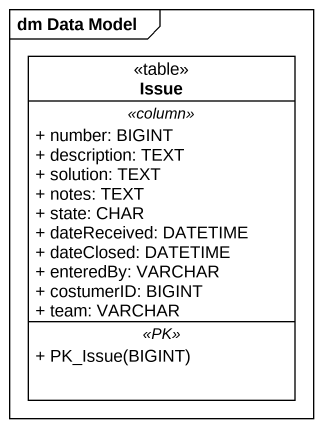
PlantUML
@startuml
mainframe dm Data Model
hide circle
hide empty members
skinparam classAttributeIconSize 0
class Issue <<table>> {
  .. <<column>> ..
  + number: BIGINT
  + description: TEXT
  + solution: TEXT
  + notes: TEXT
  + state: CHAR
  + dateReceived: DATETIME
  + dateClosed: DATETIME
  + enteredBy: VARCHAR
  + costumerID: BIGINT
  + team: VARCHAR
  .. <<PK>> ..
  + PK_Issue(BIGINT)
}
@enduml
